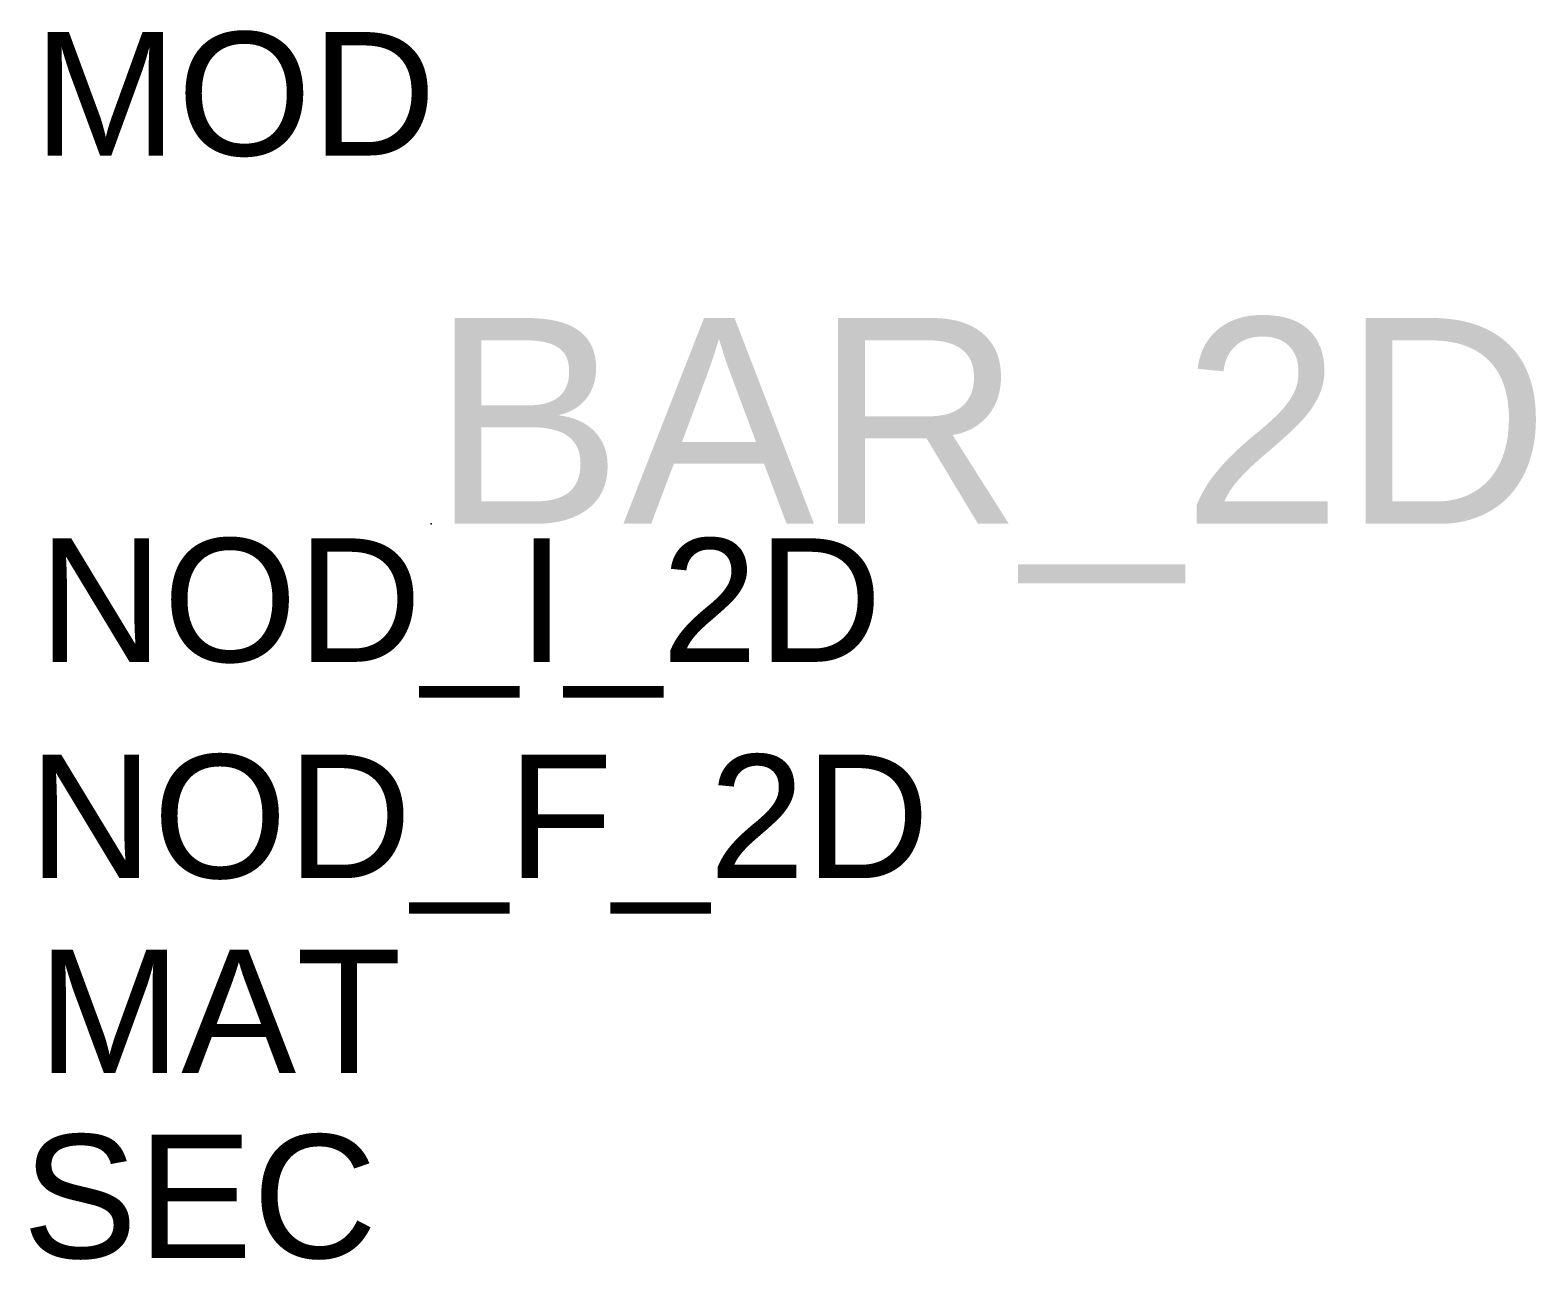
# Model space of a CAD drawing. Header units: millimetres. Extents: x -29 to 81, y -54 to 36.
import ezdxf

# ---------------------------------------------------------------- set-up
doc = ezdxf.new("R2010")
doc.units = ezdxf.units.MM
doc.styles.get("Standard").update_dxf_attribs({"font": 'arial.ttf'})

# ---------------------------------------------------------------- blocks, each defined once
blk = doc.blocks.new('Elem_bar')
blk.add_point((0, 0))
blk.add_attdef('ELEM_BAR', (-4, 4), '', height=2.5)
at = {"flags": 1}
for tag, p in [('NO_NODE_I', (-7.946, -2.794)), ('NO_NODE_F', (-8.149, -7.173))]:
    blk.add_attdef(tag, p, '', height=2.5, dxfattribs=at)

msp = doc.modelspace()

# ---------------------------------------------------------------- linework, layer by layer
msp.add_point((0, 0))

# ---------------------------------------------------------------- block references
at = {"xscale": 3.6, "yscale": 3.6, "zscale": 3.6}
msp.add_blockref('Elem_bar', (0, 0), dxfattribs=at)

# ---------------------------------------------------------------- texts
at = {"flags": 1}
for tag, p in [('MOD', (-28.96, 26.84)), ('NOD_I_2D', (-28.61, -10.06)), ('NOD_F_2D', (-29.34, -25.82)), ('MAT', (-28.68, -40.03)), ('SEC', (-29.78, -53.51))]:
    msp.add_attdef(tag, p, '?', height=9, dxfattribs=at)
msp.add_attdef('BAR_2D', (0, 0), '?', height=15)

doc.saveas('drawing.dxf')
